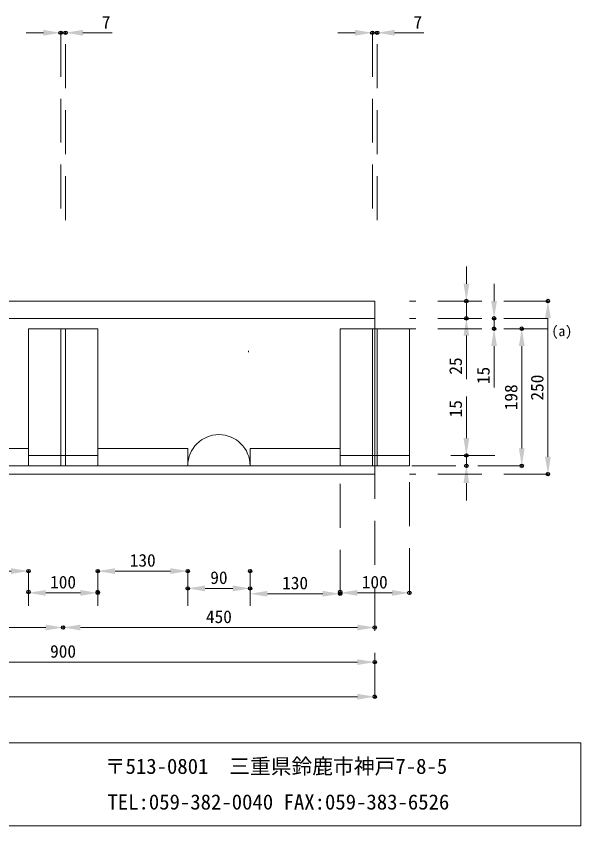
# Model space of a CAD drawing. Units: millimetres, scale not verified. Extents: x -1701 to 1700, y -1052 to 1061.
# Drawn here: x 885 to 1700, y -1052 to 117 of the extents above; entities that cross this region are included whole.
import ezdxf
from ezdxf.enums import TextEntityAlignment as Align

# ---------------------------------------------------------------- set-up
doc = ezdxf.new("R2010")
doc.units = ezdxf.units.MM
doc.header["$LTSCALE"] = 10
doc.header["$PDMODE"] = 32
doc.header["$PDSIZE"] = 5
doc.linetypes.add('USER2', pattern=[9.525, 6.35, -3.175])
for name, color, linetype, lineweight in [('0-0_0', 7, 'Continuous', 18), ('0-2_外形線', 7, 'Continuous', 18), ('0-6_表枠線', 7, 'Continuous', 18), ('0-8_文字', 7, 'Continuous', 18), ('0-9_寸法線', 7, 'USER2', 18)]:
    doc.layers.add(name, color=color, linetype=linetype, lineweight=lineweight)
doc.layers.add('0-5_Defpoints', color=7, linetype='Continuous')
doc.styles.add('ＭＳ ゴシック', font='')
doc.styles.get('ＭＳ ゴシック').set_extended_font_data('MS Gothic')

# ---------------------------------------------------------------- blocks, each defined once
blk = doc.blocks.new('D4')
at = {"layer": '0-2_外形線'}
for p, q in [((10447.09, 4971.35), (10447.09, 4972.91)), ((10464.59, 4971.35), (10464.59, 4972.91)), ((10384.59, 4969.79), (10322.09, 4969.79)), ((10447.09, 4969.79), (10464.59, 4969.79)), ((10527.09, 4969.79), (10633.18, 4969.79))]:
    blk.add_line(p, q, dxfattribs=at)
for points in [[(10384.59, 4980.21), (10384.59, 4959.37), (10447.09, 4969.79)], [(10527.09, 4980.21), (10527.09, 4959.37), (10464.59, 4969.79)]]:
    blk.add_solid(points, dxfattribs=at)
at = {"layer": '0-5_Defpoints'}
for p in [(10447.09, 4969.79), (10464.59, 4969.79)]:
    blk.add_point(p, dxfattribs=at)
at = {"layer": '0-2_外形線', "style": 'ＭＳ ゴシック'}
blk.add_text('7', height=45.82, dxfattribs=at).set_placement((10595.76, 4971.35), align=Align.BOTTOM_LEFT)
blk = doc.blocks.new('D5')
at = {"layer": '0-2_外形線'}
for p, q in [((10455.84, 2573.74), (10455.84, 2575.31)), ((6018.34, 2572.18), (10393.34, 2572.18))]:
    blk.add_line(p, q, dxfattribs=at)
blk.add_solid([(10393.34, 2582.6), (10393.34, 2561.76), (10455.84, 2572.18)], dxfattribs=at)
at = {"layer": '0-5_Defpoints'}
blk.add_point((10455.84, 2572.18), dxfattribs=at)
blk = doc.blocks.new('D7')
at = {"layer": '0-2_外形線'}
for p, q in [((10330.84, 2948.74), (10330.84, 2944.06)), ((10393.34, 2947.18), (10518.34, 2947.18)), ((10580.84, 2948.74), (10580.84, 2950.31))]:
    blk.add_line(p, q, dxfattribs=at)
for points in [[(10393.34, 2957.6), (10393.34, 2936.76), (10330.84, 2947.18)], [(10518.34, 2957.6), (10518.34, 2936.76), (10580.84, 2947.18)]]:
    blk.add_solid(points, dxfattribs=at)
at = {"layer": '0-5_Defpoints'}
for p in [(10330.84, 2950.31), (10580.84, 2947.18)]:
    blk.add_point(p, dxfattribs=at)
at = {"layer": '0-2_外形線', "style": 'ＭＳ ゴシック'}
blk.add_text('100', height=45.82, dxfattribs=at).set_placement((10408.97, 2949.4), align=Align.BOTTOM_LEFT)
blk = doc.blocks.new('D29')
at = {"layer": '0-2_外形線'}
for p, q in [((10786.5, 3506.05), (10786.5, 3655.79)), ((10784.94, 3443.55), (10783.37, 3443.55)), ((10786.5, 3406.05), (10786.5, 3443.55)), ((10784.94, 3406.05), (10783.37, 3406.05)), ((10786.5, 3343.55), (10786.5, 3281.05))]:
    blk.add_line(p, q, dxfattribs=at)
for points in [[(10776.08, 3506.05), (10796.92, 3506.05), (10786.5, 3443.55)], [(10776.08, 3343.55), (10796.92, 3343.55), (10786.5, 3406.05)]]:
    blk.add_solid(points, dxfattribs=at)
at = {"layer": '0-5_Defpoints'}
for p in [(10786.5, 3443.55), (10786.5, 3406.05)]:
    blk.add_point(p, dxfattribs=at)
at = {"layer": '0-2_外形線', "style": 'ＭＳ ゴシック'}
blk.add_text('15', height=45.82, rotation=90, dxfattribs=at).set_placement((10784.28, 3580.92), align=Align.BOTTOM_LEFT)
blk = doc.blocks.new('D53')
at = {"layer": '0-2_外形線'}
for p, q in [((8205.84, 2698.74), (8205.84, 2700.31)), ((8268.34, 2697.18), (10393.34, 2697.18)), ((10455.84, 2698.74), (10455.84, 2700.31))]:
    blk.add_line(p, q, dxfattribs=at)
for points in [[(8268.34, 2707.6), (8268.34, 2686.76), (8205.84, 2697.18)], [(10393.34, 2707.6), (10393.34, 2686.76), (10455.84, 2697.18)]]:
    blk.add_solid(points, dxfattribs=at)
at = {"layer": '0-5_Defpoints'}
for p in [(8205.84, 2697.18), (10455.84, 2697.18)]:
    blk.add_point(p, dxfattribs=at)
at = {"layer": '0-2_外形線', "style": 'ＭＳ ゴシック'}
blk.add_text('900', height=45.82, dxfattribs=at).set_placement((9283.97, 2699.4), align=Align.BOTTOM_LEFT)
blk = doc.blocks.new('D56')
at = {"layer": '0-2_外形線'}
for p, q in [((8205.84, 2823.74), (8205.84, 2819.06)), ((8268.34, 2822.18), (9268.34, 2822.18)), ((9330.84, 2823.74), (9330.84, 2825.31))]:
    blk.add_line(p, q, dxfattribs=at)
for points in [[(8268.34, 2832.6), (8268.34, 2811.76), (8205.84, 2822.18)], [(9268.34, 2832.6), (9268.34, 2811.76), (9330.84, 2822.18)]]:
    blk.add_solid(points, dxfattribs=at)
at = {"layer": '0-5_Defpoints'}
for p in [(8205.84, 2825.31), (9330.84, 2822.18)]:
    blk.add_point(p, dxfattribs=at)
at = {"layer": '0-2_外形線', "style": 'ＭＳ ゴシック'}
blk.add_text('450', height=45.82, dxfattribs=at).set_placement((8721.47, 2824.4), align=Align.BOTTOM_LEFT)
blk = doc.blocks.new('D57')
at = {"layer": '0-2_外形線'}
for p, q in [((9330.84, 2823.74), (9330.84, 2825.31)), ((9393.34, 2822.18), (10393.34, 2822.18)), ((10455.84, 2823.74), (10455.84, 2825.31))]:
    blk.add_line(p, q, dxfattribs=at)
for points in [[(9393.34, 2832.6), (9393.34, 2811.76), (9330.84, 2822.18)], [(10393.34, 2832.6), (10393.34, 2811.76), (10455.84, 2822.18)]]:
    blk.add_solid(points, dxfattribs=at)
at = {"layer": '0-5_Defpoints'}
for p in [(9330.84, 2822.18), (10455.84, 2822.18)]:
    blk.add_point(p, dxfattribs=at)
at = {"layer": '0-2_外形線', "style": 'ＭＳ ゴシック'}
blk.add_text('450', height=45.82, dxfattribs=at).set_placement((9846.47, 2824.4), align=Align.BOTTOM_LEFT)
blk = doc.blocks.new('D68')
at = {"layer": '0-2_外形線'}
for p, q in [((9205.84, 2948.74), (9205.84, 2944.06)), ((9268.34, 2947.18), (9393.34, 2947.18)), ((9455.84, 2948.74), (9455.84, 2944.06))]:
    blk.add_line(p, q, dxfattribs=at)
for points in [[(9268.34, 2957.6), (9268.34, 2936.76), (9205.84, 2947.18)], [(9393.34, 2957.6), (9393.34, 2936.76), (9455.84, 2947.18)]]:
    blk.add_solid(points, dxfattribs=at)
at = {"layer": '0-5_Defpoints'}
for p in [(9205.84, 2950.31), (9455.84, 2950.31), (9455.84, 2947.18)]:
    blk.add_point(p, dxfattribs=at)
at = {"layer": '0-2_外形線', "style": 'ＭＳ ゴシック'}
blk.add_text('100', height=45.82, dxfattribs=at).set_placement((9283.97, 2949.4), align=Align.BOTTOM_LEFT)
blk = doc.blocks.new('D74')
at = {"layer": '0-2_外形線'}
for p, q in [((9322.09, 4971.35), (9322.09, 4972.91)), ((9339.59, 4971.35), (9339.59, 4972.91)), ((9259.59, 4969.79), (9197.09, 4969.79)), ((9322.09, 4969.79), (9339.59, 4969.79)), ((9402.09, 4969.79), (9508.18, 4969.79))]:
    blk.add_line(p, q, dxfattribs=at)
for points in [[(9259.59, 4980.21), (9259.59, 4959.37), (9322.09, 4969.79)], [(9402.09, 4980.21), (9402.09, 4959.37), (9339.59, 4969.79)]]:
    blk.add_solid(points, dxfattribs=at)
at = {"layer": '0-5_Defpoints'}
for p in [(9322.09, 4969.79), (9339.59, 4969.79)]:
    blk.add_point(p, dxfattribs=at)
at = {"layer": '0-2_外形線', "style": 'ＭＳ ゴシック'}
blk.add_text('7', height=45.82, dxfattribs=at).set_placement((9470.76, 4971.35), align=Align.BOTTOM_LEFT)
blk = doc.blocks.new('D92')
at = {"layer": '0-2_外形線'}
for p, q in [((9780.84, 2964.9), (9780.84, 2966.47)), ((9843.34, 2963.34), (9943.34, 2963.34)), ((10005.84, 2964.9), (10005.84, 2966.47))]:
    blk.add_line(p, q, dxfattribs=at)
for points in [[(9843.34, 2973.76), (9843.34, 2952.92), (9780.84, 2963.34)], [(9943.34, 2973.76), (9943.34, 2952.92), (10005.84, 2963.34)]]:
    blk.add_solid(points, dxfattribs=at)
at = {"layer": '0-5_Defpoints'}
for p in [(9780.84, 2963.34), (10005.84, 2963.34)]:
    blk.add_point(p, dxfattribs=at)
at = {"layer": '0-2_外形線', "style": 'ＭＳ ゴシック'}
blk.add_text('90', height=45.82, dxfattribs=at).set_placement((9862.09, 2965.56), align=Align.BOTTOM_LEFT)
blk = doc.blocks.new('D93')
at = {"layer": '0-2_外形線'}
for p, q in [((9455.84, 3027.4), (9455.84, 3028.97)), ((9518.34, 3025.84), (9718.34, 3025.84)), ((9780.84, 3027.4), (9780.84, 3028.97))]:
    blk.add_line(p, q, dxfattribs=at)
for points in [[(9518.34, 3036.26), (9518.34, 3015.42), (9455.84, 3025.84)], [(9718.34, 3036.26), (9718.34, 3015.42), (9780.84, 3025.84)]]:
    blk.add_solid(points, dxfattribs=at)
at = {"layer": '0-5_Defpoints'}
for p in [(9455.84, 3025.84), (9780.84, 3025.84)]:
    blk.add_point(p, dxfattribs=at)
at = {"layer": '0-2_外形線', "style": 'ＭＳ ゴシック'}
blk.add_text('130', height=45.82, dxfattribs=at).set_placement((9571.47, 3028.09), align=Align.BOTTOM_LEFT)
blk = doc.blocks.new('D94')
at = {"layer": '0-2_外形線'}
for p, q in [((10005.84, 3024.28), (10005.84, 2940.93)), ((10068.34, 2944.06), (10268.34, 2944.06)), ((10330.84, 2945.62), (10330.84, 2947.18))]:
    blk.add_line(p, q, dxfattribs=at)
for points in [[(10068.34, 2954.47), (10068.34, 2933.64), (10005.84, 2944.06)], [(10268.34, 2954.47), (10268.34, 2933.64), (10330.84, 2944.06)]]:
    blk.add_solid(points, dxfattribs=at)
at = {"layer": '0-5_Defpoints'}
for p in [(10005.84, 3025.84), (10330.84, 2944.06)]:
    blk.add_point(p, dxfattribs=at)
at = {"layer": '0-2_外形線', "style": 'ＭＳ ゴシック'}
blk.add_text('130', height=45.82, dxfattribs=at).set_placement((10121.47, 2946.3), align=Align.BOTTOM_LEFT)
blk = doc.blocks.new('D96')
at = {"layer": '0-2_外形線'}
for p, q in [((8880.84, 3027.4), (8880.84, 3028.97)), ((8943.34, 3025.84), (9143.34, 3025.84)), ((9205.84, 3027.4), (9205.84, 3028.97))]:
    blk.add_line(p, q, dxfattribs=at)
for points in [[(8943.34, 3036.26), (8943.34, 3015.42), (8880.84, 3025.84)], [(9143.34, 3036.26), (9143.34, 3015.42), (9205.84, 3025.84)]]:
    blk.add_solid(points, dxfattribs=at)
at = {"layer": '0-5_Defpoints'}
for p in [(8880.84, 3025.84), (9205.84, 3025.84)]:
    blk.add_point(p, dxfattribs=at)
at = {"layer": '0-2_外形線', "style": 'ＭＳ ゴシック'}
blk.add_text('130', height=45.82, dxfattribs=at).set_placement((8996.47, 3028.09), align=Align.BOTTOM_LEFT)
blk = doc.blocks.new('D106')
at = {"layer": '0-2_外形線'}
for p, q in [((11079.28, 4001.05), (11077.72, 4001.05)), ((11080.84, 3938.55), (11080.84, 3438.55)), ((11079.28, 3376.05), (11077.72, 3376.05))]:
    blk.add_line(p, q, dxfattribs=at)
for points in [[(11070.43, 3938.55), (11091.26, 3938.55), (11080.84, 4001.05)], [(11070.43, 3438.55), (11091.26, 3438.55), (11080.84, 3376.05)]]:
    blk.add_solid(points, dxfattribs=at)
at = {"layer": '0-5_Defpoints'}
for p in [(11080.84, 4001.05), (11080.84, 3376.05)]:
    blk.add_point(p, dxfattribs=at)
at = {"layer": '0-2_外形線', "style": 'ＭＳ ゴシック'}
blk.add_text('250', height=45.82, rotation=90, dxfattribs=at).set_placement((11078.62, 3641.67), align=Align.BOTTOM_LEFT)
blk = doc.blocks.new('D107')
at = {"layer": '0-2_外形線'}
for p, q in [((10984.94, 3901.05), (10983.37, 3901.05)), ((10986.5, 3838.55), (10986.5, 3468.55)), ((10984.94, 3406.05), (10983.37, 3406.05))]:
    blk.add_line(p, q, dxfattribs=at)
for points in [[(10976.08, 3838.55), (10996.92, 3838.55), (10986.5, 3901.05)], [(10976.08, 3468.55), (10996.92, 3468.55), (10986.5, 3406.05)]]:
    blk.add_solid(points, dxfattribs=at)
at = {"layer": '0-5_Defpoints'}
for p in [(10986.5, 3901.05), (10986.5, 3406.05)]:
    blk.add_point(p, dxfattribs=at)
at = {"layer": '0-2_外形線', "style": 'ＭＳ ゴシック'}
blk.add_text('198', height=45.82, rotation=90, dxfattribs=at).set_placement((10984.28, 3606.67), align=Align.BOTTOM_LEFT)
blk = doc.blocks.new('D108')
at = {"layer": '0-2_外形線'}
for p, q in [((10786.5, 4063.55), (10786.5, 4126.05)), ((10784.94, 4001.05), (10783.37, 4001.05)), ((10786.5, 4001.05), (10786.5, 3938.55)), ((10784.94, 3938.55), (10783.37, 3938.55)), ((10786.5, 3876.05), (10786.5, 3719.36))]:
    blk.add_line(p, q, dxfattribs=at)
for points in [[(10776.08, 4063.55), (10796.92, 4063.55), (10786.5, 4001.05)], [(10776.08, 3876.05), (10796.92, 3876.05), (10786.5, 3938.55)]]:
    blk.add_solid(points, dxfattribs=at)
at = {"layer": '0-5_Defpoints'}
for p in [(10786.5, 4001.05), (10786.5, 3938.55)]:
    blk.add_point(p, dxfattribs=at)
at = {"layer": '0-2_外形線', "style": 'ＭＳ ゴシック'}
blk.add_text('25', height=45.82, rotation=90, dxfattribs=at).set_placement((10784.28, 3735.2), align=Align.BOTTOM_LEFT)
blk = doc.blocks.new('D109')
at = {"layer": '0-2_外形線'}
for p, q in [((10886.5, 4001.05), (10886.5, 4063.55)), ((10884.94, 3938.55), (10883.37, 3938.55)), ((10886.5, 3938.55), (10886.5, 3901.05)), ((10884.94, 3901.05), (10883.37, 3901.05)), ((10886.5, 3838.55), (10886.5, 3688.81))]:
    blk.add_line(p, q, dxfattribs=at)
for points in [[(10876.08, 4001.05), (10896.92, 4001.05), (10886.5, 3938.55)], [(10876.08, 3838.55), (10896.92, 3838.55), (10886.5, 3901.05)]]:
    blk.add_solid(points, dxfattribs=at)
at = {"layer": '0-5_Defpoints'}
for p in [(10886.5, 3938.55), (10886.5, 3901.05)]:
    blk.add_point(p, dxfattribs=at)
at = {"layer": '0-2_外形線', "style": 'ＭＳ ゴシック'}
blk.add_text('15', height=45.82, rotation=90, dxfattribs=at).set_placement((10884.28, 3701.18), align=Align.BOTTOM_LEFT)

msp = doc.modelspace()

# ---------------------------------------------------------------- linework, layer by layer
at = {"layer": '0-2_外形線'}
for p, q in [((-397.34, -294.46), (1402.66, -294.46)), ((1402.66, -294.46), (1402.66, -544.46)), ((-397.34, -319.46), (1402.66, -319.46)), ((902.66, -334.46), (902.66, -532.46)), ((902.66, -334.46), (1002.66, -334.46)), ((949.16, -334.46), (949.16, -532.46)), ((956.16, -334.46), (956.16, -532.46)), ((1002.66, -334.46), (1002.66, -532.46)), ((1452.66, -334.46), (1352.66, -334.46)), ((1352.66, -334.46), (1352.66, -532.46)), ((1399.16, -334.46), (1399.16, -532.46)), ((1406.16, -334.46), (1406.16, -532.46)), ((1452.66, -334.46), (1452.66, -532.46)), ((772.66, -507.46), (902.66, -507.46)), ((902.66, -532.46), (902.66, -507.46)), ((1002.66, -532.46), (1002.66, -507.46)), ((1002.66, -507.46), (1132.66, -507.46)), ((1132.66, -532.46), (1132.66, -507.46)), ((1222.66, -532.46), (1222.66, -507.46)), ((1222.66, -507.46), (1352.66, -507.46)), ((1352.66, -532.46), (1352.66, -507.46)), ((1055.16, -532.46), (1150.16, -532.46))]:
    msp.add_line(p, q, dxfattribs=at)
msp.add_lwpolyline([(1220.31, -366.54), (1220.31, -368.54), (1220.31, -366.54)], dxfattribs=at)
for points in [[(902.66, -532.46), (1002.66, -532.46), (1002.66, -517.46), (902.66, -517.46)], [(1352.66, -532.46), (1452.66, -532.46), (1452.66, -517.46), (1352.66, -517.46)], [(-397.34, -544.46), (1402.66, -544.46), (1402.66, -532.46), (-397.34, -532.46)]]:
    msp.add_lwpolyline(points, close=True, dxfattribs=at)
msp.add_arc((1177.66, -532.46), 45, 0, 180, dxfattribs=at)
at = {"layer": '0-6_表枠線'}
msp.add_lwpolyline([(300.16, -932.46), (1700.16, -932.46), (1700.16, -1052.46), (300.16, -1052.46)], close=True, dxfattribs=at)
at = {"layer": '0-9_寸法線'}
for p, q in [((949.16, 93.04), (949.16, -177.46)), ((956.16, -177.46), (956.16, 93.04)), ((1399.16, 93.04), (1399.16, -177.46)), ((1406.16, -177.46), (1406.16, 93.04)), ((1652.66, -294.46), (1452.66, -294.46)), ((1652.66, -319.46), (1452.66, -319.46)), ((1652.66, -334.46), (1452.66, -334.46)), ((1576.18, -517.46), (1506.18, -517.46)), ((1614.93, -532.46), (1452.66, -532.46)), ((1352.66, -717.25), (1352.66, -544.46)), ((1402.66, -866), (1402.66, -544.46)), ((1652.66, -544.46), (1452.66, -544.46)), ((1452.66, -715.07), (1452.66, -544.46)), ((902.66, -734.54), (902.66, -684.54)), ((1002.66, -734.54), (1002.66, -684.54)), ((1132.66, -734.54), (1132.66, -684.54)), ((1132.66, -734.54), (1132.66, -684.54)), ((1222.66, -734.54), (1222.66, -684.54))]:
    msp.add_line(p, q, dxfattribs=at)

# ---------------------------------------------------------------- block references
at = {"layer": '0-2_外形線', "xscale": 0.4, "yscale": 0.4}
for name in ['D74', 'D4', 'D108', 'D109', 'D106', 'D107', 'D29', 'D96', 'D93', 'D92', 'D94', 'D68', 'D7', 'D56', 'D57', 'D53', 'D5']:
    msp.add_blockref(name, (-2779.67, -1894.88), dxfattribs=at)

# ---------------------------------------------------------------- texts
at = {"layer": '0-0_0', "style": 'ＭＳ ゴシック'}
for s, p in [('〒513-0801\u3000三重県鈴鹿市神戸7-8-5', (1012.82, -984.03)), ('TEL:059-382-0040 FAX:059-383-6526', (1016.64, -1035.58))]:
    msp.add_text(s, height=21.99, dxfattribs=at).set_placement(p, align=Align.BOTTOM_LEFT)
at = {"layer": '0-8_文字', "style": 'ＭＳ ゴシック'}
msp.add_text('(a)', height=14.66, dxfattribs=at).set_placement((1657.81, -349.56), align=Align.BOTTOM_LEFT)

doc.saveas('drawing.dxf')
